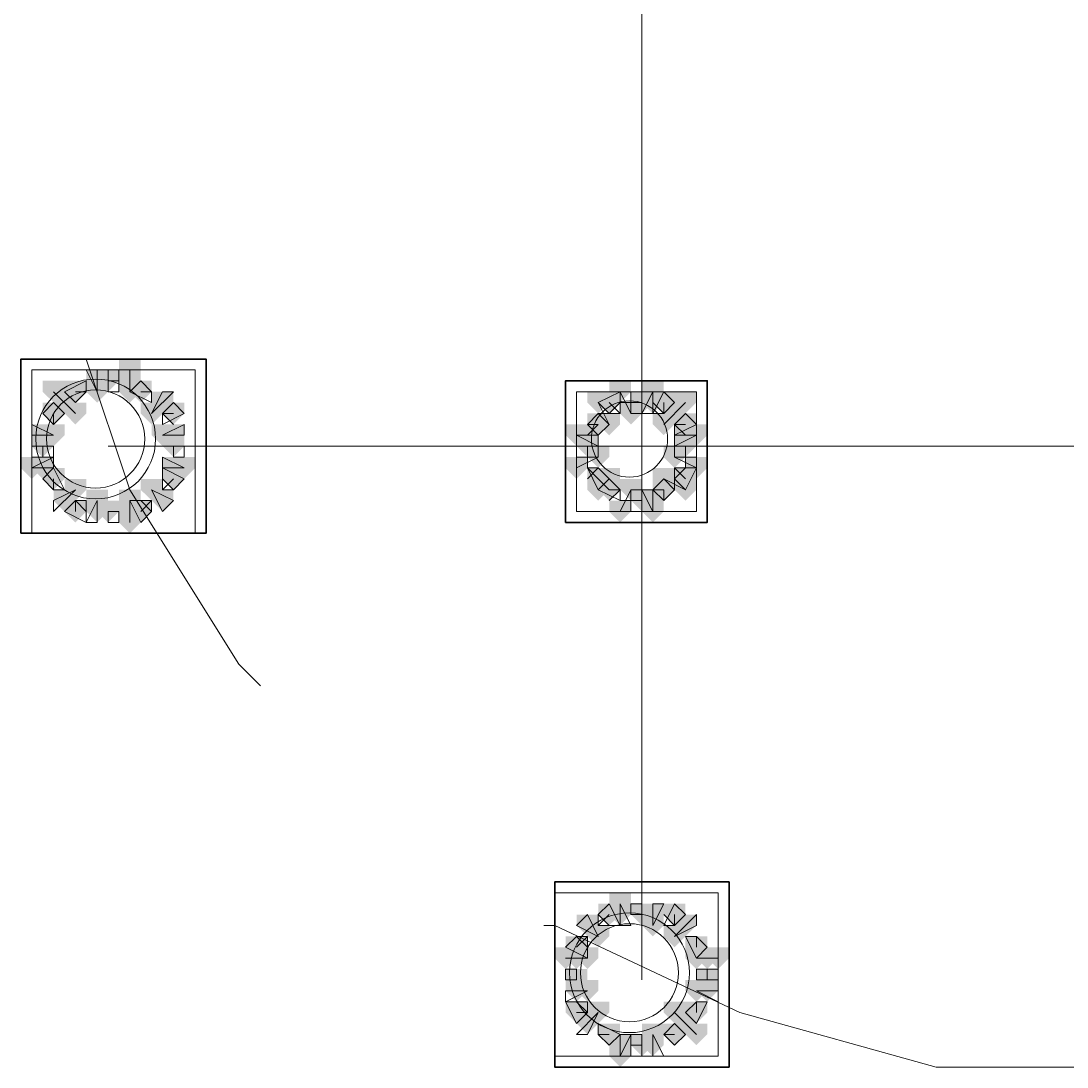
# Model space of a CAD drawing. Header units: millimetres. Extents: x 2315 to 4619, y 1334 to 1897.
# Drawn here: x 3662.07 to 3667.93, y 1548.72 to 1554.59 of the extents above; entities that cross this region are included whole.
import ezdxf

# ---------------------------------------------------------------- set-up
doc = ezdxf.new("R2010")
doc.units = ezdxf.units.MM
for name, color, linetype, true_color in [('PDF_10', 7, 'Continuous', 0x00b85c), ('PDF_AXIS', 7, 'Continuous', 0x00b85c), ('PDF_柱构件', 7, 'Continuous', 0x00b85c), ('PDF_转运站初步方案', 7, 'Continuous', 0x00b85c)]:
    doc.layers.add(name, color=color, linetype=linetype, true_color=true_color)
doc.layers.add('PDF_中心线层', color=1, linetype='Continuous')
doc.layers.add('PDF_粗实线层', color=7, linetype='Continuous')

msp = doc.modelspace()

# ---------------------------------------------------------------- hatches: boundary and pattern name
at = {"layer": 'PDF_10', "transparency": 33554559}
for points in [[(3662.5559, 1552.6298), (3662.4948, 1552.6298), (3662.4948, 1552.5687), (3662.5559, 1552.5076), (3662.617, 1552.5687), (3662.617, 1552.6298)], [(3662.5559, 1552.6298), (3662.4948, 1552.6298), (3662.4948, 1552.5687), (3662.5559, 1552.5076), (3662.617, 1552.5687), (3662.617, 1552.6298)], [(3662.3726, 1552.5687), (3662.3116, 1552.5687), (3662.3116, 1552.5076), (3662.3726, 1552.4466), (3662.4337, 1552.5076), (3662.4337, 1552.5687)], [(3662.3726, 1552.5687), (3662.3116, 1552.5687), (3662.3116, 1552.5076), (3662.3726, 1552.4466), (3662.4337, 1552.5076), (3662.4337, 1552.5687)], [(3662.3726, 1552.5687), (3662.3116, 1552.5687), (3662.3116, 1552.5076), (3662.3726, 1552.4466), (3662.4337, 1552.5076), (3662.4337, 1552.5687)], [(3662.7391, 1552.5687), (3662.678, 1552.5687), (3662.678, 1552.5076), (3662.7391, 1552.4466), (3662.8002, 1552.5076), (3662.8002, 1552.5687)], [(3662.7391, 1552.5687), (3662.678, 1552.5687), (3662.678, 1552.5076), (3662.7391, 1552.4466), (3662.8002, 1552.5076), (3662.8002, 1552.5687)], [(3665.3656, 1552.5076), (3665.3045, 1552.5076), (3665.3045, 1552.4466), (3665.3656, 1552.3855), (3665.4267, 1552.4466), (3665.4267, 1552.5076)], [(3665.3656, 1552.5076), (3665.3045, 1552.5076), (3665.3045, 1552.4466), (3665.3656, 1552.3855), (3665.4267, 1552.4466), (3665.4267, 1552.5076)], [(3665.5489, 1552.5076), (3665.4878, 1552.5076), (3665.4878, 1552.4466), (3665.5489, 1552.3855), (3665.6099, 1552.4466), (3665.6099, 1552.5076)], [(3665.5489, 1552.5076), (3665.4878, 1552.5076), (3665.4878, 1552.4466), (3665.5489, 1552.3855), (3665.6099, 1552.4466), (3665.6099, 1552.5076)], [(3665.671, 1552.5076), (3665.6099, 1552.5076), (3665.6099, 1552.4466), (3665.671, 1552.3855), (3665.7321, 1552.4466), (3665.7321, 1552.5076)], [(3665.671, 1552.5076), (3665.6099, 1552.5076), (3665.6099, 1552.4466), (3665.671, 1552.3855), (3665.7321, 1552.4466), (3665.7321, 1552.5076)], [(3662.2505, 1552.4466), (3662.1894, 1552.4466), (3662.1894, 1552.3855), (3662.2505, 1552.3244), (3662.3116, 1552.3855), (3662.3116, 1552.4466)], [(3662.2505, 1552.4466), (3662.1894, 1552.4466), (3662.1894, 1552.3855), (3662.2505, 1552.3244), (3662.3116, 1552.3855), (3662.3116, 1552.4466)], [(3662.2505, 1552.4466), (3662.1894, 1552.4466), (3662.1894, 1552.3855), (3662.2505, 1552.3244), (3662.3116, 1552.3855), (3662.3116, 1552.4466)], [(3662.9224, 1552.4466), (3662.8613, 1552.4466), (3662.8613, 1552.3855), (3662.9224, 1552.3244), (3662.9834, 1552.3855), (3662.9834, 1552.4466)], [(3662.9224, 1552.4466), (3662.8613, 1552.4466), (3662.8613, 1552.3855), (3662.9224, 1552.3244), (3662.9834, 1552.3855), (3662.9834, 1552.4466)], [(3665.3045, 1552.3855), (3665.2435, 1552.3855), (3665.2435, 1552.3244), (3665.3045, 1552.2633), (3665.3656, 1552.3244), (3665.3656, 1552.3855)], [(3665.3045, 1552.3855), (3665.2435, 1552.3855), (3665.2435, 1552.3244), (3665.3045, 1552.2633), (3665.3656, 1552.3244), (3665.3656, 1552.3855)], [(3665.7932, 1552.3855), (3665.7321, 1552.3855), (3665.7321, 1552.3244), (3665.7932, 1552.2633), (3665.8543, 1552.3244), (3665.8543, 1552.3855)], [(3665.7932, 1552.3855), (3665.7321, 1552.3855), (3665.7321, 1552.3244), (3665.7932, 1552.2633), (3665.8543, 1552.3244), (3665.8543, 1552.3855)], [(3662.1894, 1552.2633), (3662.1283, 1552.2633), (3662.1283, 1552.2022), (3662.1894, 1552.1412), (3662.2505, 1552.2022), (3662.2505, 1552.2633)], [(3662.1894, 1552.2633), (3662.1283, 1552.2633), (3662.1283, 1552.2022), (3662.1894, 1552.1412), (3662.2505, 1552.2022), (3662.2505, 1552.2633)], [(3662.9224, 1552.2633), (3662.8613, 1552.2633), (3662.8613, 1552.2022), (3662.9224, 1552.1412), (3662.9834, 1552.2022), (3662.9834, 1552.2633)], [(3662.9224, 1552.2633), (3662.8613, 1552.2633), (3662.8613, 1552.2022), (3662.9224, 1552.1412), (3662.9834, 1552.2022), (3662.9834, 1552.2633)], [(3665.2435, 1552.2633), (3665.1824, 1552.2633), (3665.1824, 1552.2022), (3665.2435, 1552.1412), (3665.3045, 1552.2022), (3665.3045, 1552.2633)], [(3665.2435, 1552.2633), (3665.1824, 1552.2633), (3665.1824, 1552.2022), (3665.2435, 1552.1412), (3665.3045, 1552.2022), (3665.3045, 1552.2633)], [(3665.7932, 1552.2633), (3665.7321, 1552.2633), (3665.7321, 1552.2022), (3665.7932, 1552.1412), (3665.8543, 1552.2022), (3665.8543, 1552.2633)], [(3665.7932, 1552.2633), (3665.7321, 1552.2633), (3665.7321, 1552.2022), (3665.7932, 1552.1412), (3665.8543, 1552.2022), (3665.8543, 1552.2633)], [(3662.2505, 1552.0801), (3662.1894, 1552.0801), (3662.1894, 1552.019), (3662.2505, 1551.9579), (3662.3116, 1552.019), (3662.3116, 1552.0801)], [(3662.2505, 1552.0801), (3662.1894, 1552.0801), (3662.1894, 1552.019), (3662.2505, 1551.9579), (3662.3116, 1552.019), (3662.3116, 1552.0801)], [(3662.9224, 1552.0801), (3662.8613, 1552.0801), (3662.8613, 1552.019), (3662.9224, 1551.9579), (3662.9834, 1552.019), (3662.9834, 1552.0801)], [(3662.9224, 1552.0801), (3662.8613, 1552.0801), (3662.8613, 1552.019), (3662.9224, 1551.9579), (3662.9834, 1552.019), (3662.9834, 1552.0801)], [(3665.3045, 1552.0801), (3665.2435, 1552.0801), (3665.2435, 1552.019), (3665.3045, 1551.9579), (3665.3656, 1552.019), (3665.3656, 1552.0801)], [(3665.3045, 1552.0801), (3665.2435, 1552.0801), (3665.2435, 1552.019), (3665.3045, 1551.9579), (3665.3656, 1552.019), (3665.3656, 1552.0801)], [(3665.7932, 1552.0801), (3665.7321, 1552.0801), (3665.7321, 1552.019), (3665.7932, 1551.9579), (3665.8543, 1552.019), (3665.8543, 1552.0801)], [(3665.7932, 1552.0801), (3665.7321, 1552.0801), (3665.7321, 1552.019), (3665.7932, 1551.9579), (3665.8543, 1552.019), (3665.8543, 1552.0801)], [(3665.3656, 1552.019), (3665.3045, 1552.019), (3665.3045, 1551.9579), (3665.3656, 1551.8968), (3665.4267, 1551.9579), (3665.4267, 1552.019)], [(3665.3656, 1552.019), (3665.3045, 1552.019), (3665.3045, 1551.9579), (3665.3656, 1551.8968), (3665.4267, 1551.9579), (3665.4267, 1552.019)], [(3665.671, 1552.019), (3665.6099, 1552.019), (3665.6099, 1551.9579), (3665.671, 1551.8968), (3665.7321, 1551.9579), (3665.7321, 1552.019)], [(3665.671, 1552.019), (3665.6099, 1552.019), (3665.6099, 1551.9579), (3665.671, 1551.8968), (3665.7321, 1551.9579), (3665.7321, 1552.019)], [(3665.5489, 1551.9579), (3665.4878, 1551.9579), (3665.4878, 1551.8968), (3665.5489, 1551.8357), (3665.6099, 1551.8968), (3665.6099, 1551.9579)], [(3665.5489, 1551.9579), (3665.4878, 1551.9579), (3665.4878, 1551.8968), (3665.5489, 1551.8357), (3665.6099, 1551.8968), (3665.6099, 1551.9579)], [(3662.3726, 1551.8968), (3662.3116, 1551.8968), (3662.3116, 1551.8357), (3662.3726, 1551.7747), (3662.4337, 1551.8357), (3662.4337, 1551.8968)], [(3662.3726, 1551.8968), (3662.3116, 1551.8968), (3662.3116, 1551.8357), (3662.3726, 1551.7747), (3662.4337, 1551.8357), (3662.4337, 1551.8968)], [(3662.5559, 1551.8968), (3662.4948, 1551.8968), (3662.4948, 1551.8357), (3662.5559, 1551.7747), (3662.617, 1551.8357), (3662.617, 1551.8968)], [(3662.5559, 1551.8968), (3662.4948, 1551.8968), (3662.4948, 1551.8357), (3662.5559, 1551.7747), (3662.617, 1551.8357), (3662.617, 1551.8968)], [(3662.7391, 1551.8968), (3662.678, 1551.8968), (3662.678, 1551.8357), (3662.7391, 1551.7747), (3662.8002, 1551.8357), (3662.8002, 1551.8968)], [(3662.7391, 1551.8968), (3662.678, 1551.8968), (3662.678, 1551.8357), (3662.7391, 1551.7747), (3662.8002, 1551.8357), (3662.8002, 1551.8968)], [(3665.3656, 1549.6368), (3665.3045, 1549.6368), (3665.3045, 1549.5757), (3665.3656, 1549.5147), (3665.4267, 1549.5757), (3665.4267, 1549.6368)], [(3665.3656, 1549.6368), (3665.3045, 1549.6368), (3665.3045, 1549.5757), (3665.3656, 1549.5147), (3665.4267, 1549.5757), (3665.4267, 1549.6368)], [(3665.5489, 1549.6368), (3665.4878, 1549.6368), (3665.4878, 1549.5757), (3665.5489, 1549.5147), (3665.6099, 1549.5757), (3665.6099, 1549.6368)], [(3665.5489, 1549.6368), (3665.4878, 1549.6368), (3665.4878, 1549.5757), (3665.5489, 1549.5147), (3665.6099, 1549.5757), (3665.6099, 1549.6368)], [(3665.7321, 1549.6368), (3665.671, 1549.6368), (3665.671, 1549.5757), (3665.7321, 1549.5147), (3665.7932, 1549.5757), (3665.7932, 1549.6368)], [(3665.7321, 1549.6368), (3665.671, 1549.6368), (3665.671, 1549.5757), (3665.7321, 1549.5147), (3665.7932, 1549.5757), (3665.7932, 1549.6368)], [(3665.1824, 1549.4536), (3665.1213, 1549.4536), (3665.1213, 1549.3925), (3665.1824, 1549.3314), (3665.2435, 1549.3925), (3665.2435, 1549.4536)], [(3665.1824, 1549.4536), (3665.1213, 1549.4536), (3665.1213, 1549.3925), (3665.1824, 1549.3314), (3665.2435, 1549.3925), (3665.2435, 1549.4536)], [(3665.8543, 1549.4536), (3665.7932, 1549.4536), (3665.7932, 1549.3925), (3665.8543, 1549.3314), (3665.9153, 1549.3925), (3665.9153, 1549.4536)], [(3665.8543, 1549.4536), (3665.7932, 1549.4536), (3665.7932, 1549.3925), (3665.8543, 1549.3314), (3665.9153, 1549.3925), (3665.9153, 1549.4536)], [(3665.1824, 1549.2703), (3665.1213, 1549.2703), (3665.1213, 1549.2093), (3665.1824, 1549.1482), (3665.2435, 1549.2093), (3665.2435, 1549.2703)], [(3665.1824, 1549.2703), (3665.1213, 1549.2703), (3665.1213, 1549.2093), (3665.1824, 1549.1482), (3665.2435, 1549.2093), (3665.2435, 1549.2703)], [(3665.9153, 1549.2703), (3665.8543, 1549.2703), (3665.8543, 1549.2093), (3665.9153, 1549.1482), (3665.9764, 1549.2093), (3665.9764, 1549.2703)], [(3665.9153, 1549.2703), (3665.8543, 1549.2703), (3665.8543, 1549.2093), (3665.9153, 1549.1482), (3665.9764, 1549.2093), (3665.9764, 1549.2703)], [(3665.1824, 1549.0871), (3665.1213, 1549.0871), (3665.1213, 1549.026), (3665.1824, 1548.9649), (3665.2435, 1549.026), (3665.2435, 1549.0871)], [(3665.1824, 1549.0871), (3665.1213, 1549.0871), (3665.1213, 1549.026), (3665.1824, 1548.9649), (3665.2435, 1549.026), (3665.2435, 1549.0871)], [(3665.8543, 1549.0871), (3665.7932, 1549.0871), (3665.7932, 1549.026), (3665.8543, 1548.9649), (3665.9153, 1549.026), (3665.9153, 1549.0871)], [(3665.8543, 1549.0871), (3665.7932, 1549.0871), (3665.7932, 1549.026), (3665.8543, 1548.9649), (3665.9153, 1549.026), (3665.9153, 1549.0871)], [(3665.8543, 1549.0871), (3665.7932, 1549.0871), (3665.7932, 1549.026), (3665.8543, 1548.9649), (3665.9153, 1549.026), (3665.9153, 1549.0871)], [(3665.3656, 1548.9649), (3665.3045, 1548.9649), (3665.3045, 1548.9039), (3665.3656, 1548.8428), (3665.4267, 1548.9039), (3665.4267, 1548.9649)], [(3665.3656, 1548.9649), (3665.3045, 1548.9649), (3665.3045, 1548.9039), (3665.3656, 1548.8428), (3665.4267, 1548.9039), (3665.4267, 1548.9649)], [(3665.7321, 1548.9649), (3665.671, 1548.9649), (3665.671, 1548.9039), (3665.7321, 1548.8428), (3665.7932, 1548.9039), (3665.7932, 1548.9649)], [(3665.7321, 1548.9649), (3665.671, 1548.9649), (3665.671, 1548.9039), (3665.7321, 1548.8428), (3665.7932, 1548.9039), (3665.7932, 1548.9649)], [(3665.7321, 1548.9649), (3665.671, 1548.9649), (3665.671, 1548.9039), (3665.7321, 1548.8428), (3665.7932, 1548.9039), (3665.7932, 1548.9649)], [(3665.5489, 1548.9039), (3665.4878, 1548.9039), (3665.4878, 1548.8428), (3665.5489, 1548.7817), (3665.6099, 1548.8428), (3665.6099, 1548.9039)], [(3665.5489, 1548.9039), (3665.4878, 1548.9039), (3665.4878, 1548.8428), (3665.5489, 1548.7817), (3665.6099, 1548.8428), (3665.6099, 1548.9039)]]:
    msp.add_hatch(color=256, dxfattribs=at).paths.add_polyline_path(points)
at = {"layer": 'PDF_柱构件', "transparency": 33554559}
for points in [[(3662.678, 1552.6909), (3662.617, 1552.6909), (3662.617, 1552.6298), (3662.678, 1552.5687), (3662.7391, 1552.6298), (3662.7391, 1552.6909)], [(3662.4948, 1552.6298), (3662.4337, 1552.6298), (3662.4337, 1552.5687), (3662.4948, 1552.5076), (3662.5559, 1552.5687), (3662.5559, 1552.6298)], [(3662.678, 1552.6298), (3662.617, 1552.6298), (3662.617, 1552.5687), (3662.678, 1552.5076), (3662.7391, 1552.5687), (3662.7391, 1552.6298)], [(3662.2505, 1552.5687), (3662.1894, 1552.5687), (3662.1894, 1552.5076), (3662.2505, 1552.4466), (3662.3116, 1552.5076), (3662.3116, 1552.5687)], [(3662.4948, 1552.5687), (3662.4337, 1552.5687), (3662.4337, 1552.5076), (3662.4948, 1552.4466), (3662.5559, 1552.5076), (3662.5559, 1552.5687)], [(3662.678, 1552.5687), (3662.617, 1552.5687), (3662.617, 1552.5076), (3662.678, 1552.4466), (3662.7391, 1552.5076), (3662.7391, 1552.5687)], [(3665.4267, 1552.5687), (3665.3656, 1552.5687), (3665.3656, 1552.5076), (3665.4267, 1552.4466), (3665.4878, 1552.5076), (3665.4878, 1552.5687)], [(3665.6099, 1552.5687), (3665.5489, 1552.5687), (3665.5489, 1552.5076), (3665.6099, 1552.4466), (3665.671, 1552.5076), (3665.671, 1552.5687)], [(3662.3116, 1552.5076), (3662.2505, 1552.5076), (3662.2505, 1552.4466), (3662.3116, 1552.3855), (3662.3726, 1552.4466), (3662.3726, 1552.5076)], [(3662.8613, 1552.5076), (3662.8002, 1552.5076), (3662.8002, 1552.4466), (3662.8613, 1552.3855), (3662.9224, 1552.4466), (3662.9224, 1552.5076)], [(3665.3045, 1552.5076), (3665.2435, 1552.5076), (3665.2435, 1552.4466), (3665.3045, 1552.3855), (3665.3656, 1552.4466), (3665.3656, 1552.5076)], [(3665.6099, 1552.5076), (3665.5489, 1552.5076), (3665.5489, 1552.4466), (3665.6099, 1552.3855), (3665.671, 1552.4466), (3665.671, 1552.5076)], [(3665.7932, 1552.5076), (3665.7321, 1552.5076), (3665.7321, 1552.4466), (3665.7932, 1552.3855), (3665.8543, 1552.4466), (3665.8543, 1552.5076)], [(3662.3726, 1552.4466), (3662.3116, 1552.4466), (3662.3116, 1552.3855), (3662.3726, 1552.3244), (3662.4337, 1552.3855), (3662.4337, 1552.4466)], [(3662.8002, 1552.4466), (3662.7391, 1552.4466), (3662.7391, 1552.3855), (3662.8002, 1552.3244), (3662.8613, 1552.3855), (3662.8613, 1552.4466)], [(3665.4878, 1552.4466), (3665.4267, 1552.4466), (3665.4267, 1552.3855), (3665.4878, 1552.3244), (3665.5489, 1552.3855), (3665.5489, 1552.4466)], [(3665.7321, 1552.4466), (3665.671, 1552.4466), (3665.671, 1552.3855), (3665.7321, 1552.3244), (3665.7932, 1552.3855), (3665.7932, 1552.4466)], [(3665.3656, 1552.3855), (3665.3045, 1552.3855), (3665.3045, 1552.3244), (3665.3656, 1552.2633), (3665.4267, 1552.3244), (3665.4267, 1552.3855)], [(3665.671, 1552.3855), (3665.6099, 1552.3855), (3665.6099, 1552.3244), (3665.671, 1552.2633), (3665.7321, 1552.3244), (3665.7321, 1552.3855)], [(3662.1894, 1552.3244), (3662.1283, 1552.3244), (3662.1283, 1552.2633), (3662.1894, 1552.2022), (3662.2505, 1552.2633), (3662.2505, 1552.3244)], [(3662.2505, 1552.3244), (3662.1894, 1552.3244), (3662.1894, 1552.2633), (3662.2505, 1552.2022), (3662.3116, 1552.2633), (3662.3116, 1552.3244)], [(3662.8613, 1552.3244), (3662.8002, 1552.3244), (3662.8002, 1552.2633), (3662.8613, 1552.2022), (3662.9224, 1552.2633), (3662.9224, 1552.3244)], [(3662.9224, 1552.3244), (3662.8613, 1552.3244), (3662.8613, 1552.2633), (3662.9224, 1552.2022), (3662.9834, 1552.2633), (3662.9834, 1552.3244)], [(3665.1824, 1552.3244), (3665.1213, 1552.3244), (3665.1213, 1552.2633), (3665.1824, 1552.2022), (3665.2435, 1552.2633), (3665.2435, 1552.3244)], [(3665.2435, 1552.3244), (3665.1824, 1552.3244), (3665.1824, 1552.2633), (3665.2435, 1552.2022), (3665.3045, 1552.2633), (3665.3045, 1552.3244)], [(3665.7932, 1552.3244), (3665.7321, 1552.3244), (3665.7321, 1552.2633), (3665.7932, 1552.2022), (3665.8543, 1552.2633), (3665.8543, 1552.3244)], [(3665.8543, 1552.3244), (3665.7932, 1552.3244), (3665.7932, 1552.2633), (3665.8543, 1552.2022), (3665.9153, 1552.2633), (3665.9153, 1552.3244)], [(3665.3045, 1552.2022), (3665.2435, 1552.2022), (3665.2435, 1552.1412), (3665.3045, 1552.0801), (3665.3656, 1552.1412), (3665.3656, 1552.2022)], [(3665.7321, 1552.2022), (3665.671, 1552.2022), (3665.671, 1552.1412), (3665.7321, 1552.0801), (3665.7932, 1552.1412), (3665.7932, 1552.2022)], [(3662.1283, 1552.1412), (3662.0672, 1552.1412), (3662.0672, 1552.0801), (3662.1283, 1552.019), (3662.1894, 1552.0801), (3662.1894, 1552.1412)], [(3662.1894, 1552.1412), (3662.1283, 1552.1412), (3662.1283, 1552.0801), (3662.1894, 1552.019), (3662.2505, 1552.0801), (3662.2505, 1552.1412)], [(3662.9224, 1552.1412), (3662.8613, 1552.1412), (3662.8613, 1552.0801), (3662.9224, 1552.019), (3662.9834, 1552.0801), (3662.9834, 1552.1412)], [(3662.9834, 1552.1412), (3662.9224, 1552.1412), (3662.9224, 1552.0801), (3662.9834, 1552.019), (3663.0445, 1552.0801), (3663.0445, 1552.1412)], [(3665.1824, 1552.1412), (3665.1213, 1552.1412), (3665.1213, 1552.0801), (3665.1824, 1552.019), (3665.2435, 1552.0801), (3665.2435, 1552.1412)], [(3665.8543, 1552.1412), (3665.7932, 1552.1412), (3665.7932, 1552.0801), (3665.8543, 1552.019), (3665.9153, 1552.0801), (3665.9153, 1552.1412)], [(3665.3656, 1552.0801), (3665.3045, 1552.0801), (3665.3045, 1552.019), (3665.3656, 1551.9579), (3665.4267, 1552.019), (3665.4267, 1552.0801)], [(3665.671, 1552.0801), (3665.6099, 1552.0801), (3665.6099, 1552.019), (3665.671, 1551.9579), (3665.7321, 1552.019), (3665.7321, 1552.0801)], [(3662.3726, 1552.019), (3662.3116, 1552.019), (3662.3116, 1551.9579), (3662.3726, 1551.8968), (3662.4337, 1551.9579), (3662.4337, 1552.019)], [(3662.8002, 1552.019), (3662.7391, 1552.019), (3662.7391, 1551.9579), (3662.8002, 1551.8968), (3662.8613, 1551.9579), (3662.8613, 1552.019)], [(3665.3045, 1552.019), (3665.2435, 1552.019), (3665.2435, 1551.9579), (3665.3045, 1551.8968), (3665.3656, 1551.9579), (3665.3656, 1552.019)], [(3665.4878, 1552.019), (3665.4267, 1552.019), (3665.4267, 1551.9579), (3665.4878, 1551.8968), (3665.5489, 1551.9579), (3665.5489, 1552.019)], [(3665.7932, 1552.019), (3665.7321, 1552.019), (3665.7321, 1551.9579), (3665.7932, 1551.8968), (3665.8543, 1551.9579), (3665.8543, 1552.019)], [(3662.3116, 1551.9579), (3662.2505, 1551.9579), (3662.2505, 1551.8968), (3662.3116, 1551.8357), (3662.3726, 1551.8968), (3662.3726, 1551.9579)], [(3662.4948, 1551.9579), (3662.4337, 1551.9579), (3662.4337, 1551.8968), (3662.4948, 1551.8357), (3662.5559, 1551.8968), (3662.5559, 1551.9579)], [(3662.678, 1551.9579), (3662.617, 1551.9579), (3662.617, 1551.8968), (3662.678, 1551.8357), (3662.7391, 1551.8968), (3662.7391, 1551.9579)], [(3662.8613, 1551.9579), (3662.8002, 1551.9579), (3662.8002, 1551.8968), (3662.8613, 1551.8357), (3662.9224, 1551.8968), (3662.9224, 1551.9579)], [(3665.6099, 1551.9579), (3665.5489, 1551.9579), (3665.5489, 1551.8968), (3665.6099, 1551.8357), (3665.671, 1551.8968), (3665.671, 1551.9579)], [(3662.4948, 1551.8968), (3662.4337, 1551.8968), (3662.4337, 1551.8357), (3662.4948, 1551.7747), (3662.5559, 1551.8357), (3662.5559, 1551.8968)], [(3662.678, 1551.8968), (3662.617, 1551.8968), (3662.617, 1551.8357), (3662.678, 1551.7747), (3662.7391, 1551.8357), (3662.7391, 1551.8968)], [(3665.4267, 1551.8968), (3665.3656, 1551.8968), (3665.3656, 1551.8357), (3665.4267, 1551.7747), (3665.4878, 1551.8357), (3665.4878, 1551.8968)], [(3665.6099, 1551.8968), (3665.5489, 1551.8968), (3665.5489, 1551.8357), (3665.6099, 1551.7747), (3665.671, 1551.8357), (3665.671, 1551.8968)], [(3662.678, 1551.8357), (3662.617, 1551.8357), (3662.617, 1551.7747), (3662.678, 1551.7136), (3662.7391, 1551.7747), (3662.7391, 1551.8357)], [(3665.4267, 1549.6979), (3665.3656, 1549.6979), (3665.3656, 1549.6368), (3665.4267, 1549.5757), (3665.4878, 1549.6368), (3665.4878, 1549.6979)], [(3665.4267, 1549.6368), (3665.3656, 1549.6368), (3665.3656, 1549.5757), (3665.4267, 1549.5147), (3665.4878, 1549.5757), (3665.4878, 1549.6368)], [(3665.6099, 1549.6368), (3665.5489, 1549.6368), (3665.5489, 1549.5757), (3665.6099, 1549.5147), (3665.671, 1549.5757), (3665.671, 1549.6368)], [(3665.2435, 1549.5757), (3665.1824, 1549.5757), (3665.1824, 1549.5147), (3665.2435, 1549.4536), (3665.3045, 1549.5147), (3665.3045, 1549.5757)], [(3665.6099, 1549.5757), (3665.5489, 1549.5757), (3665.5489, 1549.5147), (3665.6099, 1549.4536), (3665.671, 1549.5147), (3665.671, 1549.5757)], [(3665.7932, 1549.5757), (3665.7321, 1549.5757), (3665.7321, 1549.5147), (3665.7932, 1549.4536), (3665.8543, 1549.5147), (3665.8543, 1549.5757)], [(3665.3045, 1549.5147), (3665.2435, 1549.5147), (3665.2435, 1549.4536), (3665.3045, 1549.3925), (3665.3656, 1549.4536), (3665.3656, 1549.5147)], [(3665.7321, 1549.5147), (3665.671, 1549.5147), (3665.671, 1549.4536), (3665.7321, 1549.3925), (3665.7932, 1549.4536), (3665.7932, 1549.5147)], [(3665.1213, 1549.3925), (3665.0602, 1549.3925), (3665.0602, 1549.3314), (3665.1213, 1549.2703), (3665.1824, 1549.3314), (3665.1824, 1549.3925)], [(3665.1824, 1549.3925), (3665.1213, 1549.3925), (3665.1213, 1549.3314), (3665.1824, 1549.2703), (3665.2435, 1549.3314), (3665.2435, 1549.3925)], [(3665.2435, 1549.3925), (3665.1824, 1549.3925), (3665.1824, 1549.3314), (3665.2435, 1549.2703), (3665.3045, 1549.3314), (3665.3045, 1549.3925)], [(3665.8543, 1549.3925), (3665.7932, 1549.3925), (3665.7932, 1549.3314), (3665.8543, 1549.2703), (3665.9153, 1549.3314), (3665.9153, 1549.3925)], [(3665.9153, 1549.3925), (3665.8543, 1549.3925), (3665.8543, 1549.3314), (3665.9153, 1549.2703), (3665.9764, 1549.3314), (3665.9764, 1549.3925)], [(3665.9764, 1549.3925), (3665.9153, 1549.3925), (3665.9153, 1549.3314), (3665.9764, 1549.2703), (3666.0375, 1549.3314), (3666.0375, 1549.3925)], [(3665.1824, 1549.2093), (3665.1213, 1549.2093), (3665.1213, 1549.1482), (3665.1824, 1549.0871), (3665.2435, 1549.1482), (3665.2435, 1549.2093)], [(3665.2435, 1549.2093), (3665.1824, 1549.2093), (3665.1824, 1549.1482), (3665.2435, 1549.0871), (3665.3045, 1549.1482), (3665.3045, 1549.2093)], [(3665.8543, 1549.2093), (3665.7932, 1549.2093), (3665.7932, 1549.1482), (3665.8543, 1549.0871), (3665.9153, 1549.1482), (3665.9153, 1549.2093)], [(3665.9153, 1549.2093), (3665.8543, 1549.2093), (3665.8543, 1549.1482), (3665.9153, 1549.0871), (3665.9764, 1549.1482), (3665.9764, 1549.2093)], [(3665.3045, 1549.0871), (3665.2435, 1549.0871), (3665.2435, 1549.026), (3665.3045, 1548.9649), (3665.3656, 1549.026), (3665.3656, 1549.0871)], [(3665.7321, 1549.0871), (3665.671, 1549.0871), (3665.671, 1549.026), (3665.7321, 1548.9649), (3665.7932, 1549.026), (3665.7932, 1549.0871)], [(3665.2435, 1549.026), (3665.1824, 1549.026), (3665.1824, 1548.9649), (3665.2435, 1548.9039), (3665.3045, 1548.9649), (3665.3045, 1549.026)], [(3665.7932, 1549.026), (3665.7321, 1549.026), (3665.7321, 1548.9649), (3665.7932, 1548.9039), (3665.8543, 1548.9649), (3665.8543, 1549.026)], [(3665.6099, 1548.9649), (3665.5489, 1548.9649), (3665.5489, 1548.9039), (3665.6099, 1548.8428), (3665.671, 1548.9039), (3665.671, 1548.9649)], [(3665.8543, 1548.9649), (3665.7932, 1548.9649), (3665.7932, 1548.9039), (3665.8543, 1548.8428), (3665.9153, 1548.9039), (3665.9153, 1548.9649)], [(3665.4267, 1548.9039), (3665.3656, 1548.9039), (3665.3656, 1548.8428), (3665.4267, 1548.7817), (3665.4878, 1548.8428), (3665.4878, 1548.9039)], [(3665.6099, 1548.9039), (3665.5489, 1548.9039), (3665.5489, 1548.8428), (3665.6099, 1548.7817), (3665.671, 1548.8428), (3665.671, 1548.9039)], [(3665.4267, 1548.8428), (3665.3656, 1548.8428), (3665.3656, 1548.7817), (3665.4267, 1548.7206), (3665.4878, 1548.7817), (3665.4878, 1548.8428)]]:
    msp.add_hatch(color=256, dxfattribs=at).paths.add_polyline_path(points)
at = {"layer": 'PDF_转运站初步方案', "transparency": 33554559}
for points in [[(3662.5559, 1552.6298), (3662.4948, 1552.6298), (3662.4948, 1552.5687), (3662.5559, 1552.5076), (3662.617, 1552.5687), (3662.617, 1552.6298)], [(3662.5559, 1552.6298), (3662.4948, 1552.6298), (3662.4948, 1552.5687), (3662.5559, 1552.5076), (3662.617, 1552.5687), (3662.617, 1552.6298)], [(3662.3726, 1552.5687), (3662.3116, 1552.5687), (3662.3116, 1552.5076), (3662.3726, 1552.4466), (3662.4337, 1552.5076), (3662.4337, 1552.5687)], [(3662.3726, 1552.5687), (3662.3116, 1552.5687), (3662.3116, 1552.5076), (3662.3726, 1552.4466), (3662.4337, 1552.5076), (3662.4337, 1552.5687)], [(3662.7391, 1552.5687), (3662.678, 1552.5687), (3662.678, 1552.5076), (3662.7391, 1552.4466), (3662.8002, 1552.5076), (3662.8002, 1552.5687)], [(3662.7391, 1552.5687), (3662.678, 1552.5687), (3662.678, 1552.5076), (3662.7391, 1552.4466), (3662.8002, 1552.5076), (3662.8002, 1552.5687)], [(3665.3656, 1552.5076), (3665.3045, 1552.5076), (3665.3045, 1552.4466), (3665.3656, 1552.3855), (3665.4267, 1552.4466), (3665.4267, 1552.5076)], [(3665.3656, 1552.5076), (3665.3045, 1552.5076), (3665.3045, 1552.4466), (3665.3656, 1552.3855), (3665.4267, 1552.4466), (3665.4267, 1552.5076)], [(3665.5489, 1552.5076), (3665.4878, 1552.5076), (3665.4878, 1552.4466), (3665.5489, 1552.3855), (3665.6099, 1552.4466), (3665.6099, 1552.5076)], [(3665.5489, 1552.5076), (3665.4878, 1552.5076), (3665.4878, 1552.4466), (3665.5489, 1552.3855), (3665.6099, 1552.4466), (3665.6099, 1552.5076)], [(3665.671, 1552.5076), (3665.6099, 1552.5076), (3665.6099, 1552.4466), (3665.671, 1552.3855), (3665.7321, 1552.4466), (3665.7321, 1552.5076)], [(3665.671, 1552.5076), (3665.6099, 1552.5076), (3665.6099, 1552.4466), (3665.671, 1552.3855), (3665.7321, 1552.4466), (3665.7321, 1552.5076)], [(3662.2505, 1552.4466), (3662.1894, 1552.4466), (3662.1894, 1552.3855), (3662.2505, 1552.3244), (3662.3116, 1552.3855), (3662.3116, 1552.4466)], [(3662.2505, 1552.4466), (3662.1894, 1552.4466), (3662.1894, 1552.3855), (3662.2505, 1552.3244), (3662.3116, 1552.3855), (3662.3116, 1552.4466)], [(3662.9224, 1552.4466), (3662.8613, 1552.4466), (3662.8613, 1552.3855), (3662.9224, 1552.3244), (3662.9834, 1552.3855), (3662.9834, 1552.4466)], [(3662.9224, 1552.4466), (3662.8613, 1552.4466), (3662.8613, 1552.3855), (3662.9224, 1552.3244), (3662.9834, 1552.3855), (3662.9834, 1552.4466)], [(3665.3045, 1552.3855), (3665.2435, 1552.3855), (3665.2435, 1552.3244), (3665.3045, 1552.2633), (3665.3656, 1552.3244), (3665.3656, 1552.3855)], [(3665.3045, 1552.3855), (3665.2435, 1552.3855), (3665.2435, 1552.3244), (3665.3045, 1552.2633), (3665.3656, 1552.3244), (3665.3656, 1552.3855)], [(3665.7932, 1552.3855), (3665.7321, 1552.3855), (3665.7321, 1552.3244), (3665.7932, 1552.2633), (3665.8543, 1552.3244), (3665.8543, 1552.3855)], [(3665.7932, 1552.3855), (3665.7321, 1552.3855), (3665.7321, 1552.3244), (3665.7932, 1552.2633), (3665.8543, 1552.3244), (3665.8543, 1552.3855)], [(3662.1894, 1552.2633), (3662.1283, 1552.2633), (3662.1283, 1552.2022), (3662.1894, 1552.1412), (3662.2505, 1552.2022), (3662.2505, 1552.2633)], [(3662.1894, 1552.2633), (3662.1283, 1552.2633), (3662.1283, 1552.2022), (3662.1894, 1552.1412), (3662.2505, 1552.2022), (3662.2505, 1552.2633)], [(3662.9224, 1552.2633), (3662.8613, 1552.2633), (3662.8613, 1552.2022), (3662.9224, 1552.1412), (3662.9834, 1552.2022), (3662.9834, 1552.2633)], [(3662.9224, 1552.2633), (3662.8613, 1552.2633), (3662.8613, 1552.2022), (3662.9224, 1552.1412), (3662.9834, 1552.2022), (3662.9834, 1552.2633)], [(3665.2435, 1552.2633), (3665.1824, 1552.2633), (3665.1824, 1552.2022), (3665.2435, 1552.1412), (3665.3045, 1552.2022), (3665.3045, 1552.2633)], [(3665.2435, 1552.2633), (3665.1824, 1552.2633), (3665.1824, 1552.2022), (3665.2435, 1552.1412), (3665.3045, 1552.2022), (3665.3045, 1552.2633)], [(3665.7932, 1552.2633), (3665.7321, 1552.2633), (3665.7321, 1552.2022), (3665.7932, 1552.1412), (3665.8543, 1552.2022), (3665.8543, 1552.2633)], [(3665.7932, 1552.2633), (3665.7321, 1552.2633), (3665.7321, 1552.2022), (3665.7932, 1552.1412), (3665.8543, 1552.2022), (3665.8543, 1552.2633)], [(3662.2505, 1552.0801), (3662.1894, 1552.0801), (3662.1894, 1552.019), (3662.2505, 1551.9579), (3662.3116, 1552.019), (3662.3116, 1552.0801)], [(3662.2505, 1552.0801), (3662.1894, 1552.0801), (3662.1894, 1552.019), (3662.2505, 1551.9579), (3662.3116, 1552.019), (3662.3116, 1552.0801)], [(3662.9224, 1552.0801), (3662.8613, 1552.0801), (3662.8613, 1552.019), (3662.9224, 1551.9579), (3662.9834, 1552.019), (3662.9834, 1552.0801)], [(3662.9224, 1552.0801), (3662.8613, 1552.0801), (3662.8613, 1552.019), (3662.9224, 1551.9579), (3662.9834, 1552.019), (3662.9834, 1552.0801)], [(3665.3045, 1552.0801), (3665.2435, 1552.0801), (3665.2435, 1552.019), (3665.3045, 1551.9579), (3665.3656, 1552.019), (3665.3656, 1552.0801)], [(3665.3045, 1552.0801), (3665.2435, 1552.0801), (3665.2435, 1552.019), (3665.3045, 1551.9579), (3665.3656, 1552.019), (3665.3656, 1552.0801)], [(3665.7932, 1552.0801), (3665.7321, 1552.0801), (3665.7321, 1552.019), (3665.7932, 1551.9579), (3665.8543, 1552.019), (3665.8543, 1552.0801)], [(3665.7932, 1552.0801), (3665.7321, 1552.0801), (3665.7321, 1552.019), (3665.7932, 1551.9579), (3665.8543, 1552.019), (3665.8543, 1552.0801)], [(3665.3656, 1552.019), (3665.3045, 1552.019), (3665.3045, 1551.9579), (3665.3656, 1551.8968), (3665.4267, 1551.9579), (3665.4267, 1552.019)], [(3665.3656, 1552.019), (3665.3045, 1552.019), (3665.3045, 1551.9579), (3665.3656, 1551.8968), (3665.4267, 1551.9579), (3665.4267, 1552.019)], [(3665.671, 1552.019), (3665.6099, 1552.019), (3665.6099, 1551.9579), (3665.671, 1551.8968), (3665.7321, 1551.9579), (3665.7321, 1552.019)], [(3665.671, 1552.019), (3665.6099, 1552.019), (3665.6099, 1551.9579), (3665.671, 1551.8968), (3665.7321, 1551.9579), (3665.7321, 1552.019)], [(3665.5489, 1551.9579), (3665.4878, 1551.9579), (3665.4878, 1551.8968), (3665.5489, 1551.8357), (3665.6099, 1551.8968), (3665.6099, 1551.9579)], [(3665.5489, 1551.9579), (3665.4878, 1551.9579), (3665.4878, 1551.8968), (3665.5489, 1551.8357), (3665.6099, 1551.8968), (3665.6099, 1551.9579)], [(3662.3726, 1551.8968), (3662.3116, 1551.8968), (3662.3116, 1551.8357), (3662.3726, 1551.7747), (3662.4337, 1551.8357), (3662.4337, 1551.8968)], [(3662.3726, 1551.8968), (3662.3116, 1551.8968), (3662.3116, 1551.8357), (3662.3726, 1551.7747), (3662.4337, 1551.8357), (3662.4337, 1551.8968)], [(3662.5559, 1551.8968), (3662.4948, 1551.8968), (3662.4948, 1551.8357), (3662.5559, 1551.7747), (3662.617, 1551.8357), (3662.617, 1551.8968)], [(3662.5559, 1551.8968), (3662.4948, 1551.8968), (3662.4948, 1551.8357), (3662.5559, 1551.7747), (3662.617, 1551.8357), (3662.617, 1551.8968)], [(3662.7391, 1551.8968), (3662.678, 1551.8968), (3662.678, 1551.8357), (3662.7391, 1551.7747), (3662.8002, 1551.8357), (3662.8002, 1551.8968)], [(3662.7391, 1551.8968), (3662.678, 1551.8968), (3662.678, 1551.8357), (3662.7391, 1551.7747), (3662.8002, 1551.8357), (3662.8002, 1551.8968)], [(3665.3656, 1549.6368), (3665.3045, 1549.6368), (3665.3045, 1549.5757), (3665.3656, 1549.5147), (3665.4267, 1549.5757), (3665.4267, 1549.6368)], [(3665.3656, 1549.6368), (3665.3045, 1549.6368), (3665.3045, 1549.5757), (3665.3656, 1549.5147), (3665.4267, 1549.5757), (3665.4267, 1549.6368)], [(3665.5489, 1549.6368), (3665.4878, 1549.6368), (3665.4878, 1549.5757), (3665.5489, 1549.5147), (3665.6099, 1549.5757), (3665.6099, 1549.6368)], [(3665.5489, 1549.6368), (3665.4878, 1549.6368), (3665.4878, 1549.5757), (3665.5489, 1549.5147), (3665.6099, 1549.5757), (3665.6099, 1549.6368)], [(3665.7321, 1549.6368), (3665.671, 1549.6368), (3665.671, 1549.5757), (3665.7321, 1549.5147), (3665.7932, 1549.5757), (3665.7932, 1549.6368)], [(3665.7321, 1549.6368), (3665.671, 1549.6368), (3665.671, 1549.5757), (3665.7321, 1549.5147), (3665.7932, 1549.5757), (3665.7932, 1549.6368)], [(3665.1824, 1549.4536), (3665.1213, 1549.4536), (3665.1213, 1549.3925), (3665.1824, 1549.3314), (3665.2435, 1549.3925), (3665.2435, 1549.4536)], [(3665.1824, 1549.4536), (3665.1213, 1549.4536), (3665.1213, 1549.3925), (3665.1824, 1549.3314), (3665.2435, 1549.3925), (3665.2435, 1549.4536)], [(3665.8543, 1549.4536), (3665.7932, 1549.4536), (3665.7932, 1549.3925), (3665.8543, 1549.3314), (3665.9153, 1549.3925), (3665.9153, 1549.4536)], [(3665.8543, 1549.4536), (3665.7932, 1549.4536), (3665.7932, 1549.3925), (3665.8543, 1549.3314), (3665.9153, 1549.3925), (3665.9153, 1549.4536)], [(3665.1824, 1549.2703), (3665.1213, 1549.2703), (3665.1213, 1549.2093), (3665.1824, 1549.1482), (3665.2435, 1549.2093), (3665.2435, 1549.2703)], [(3665.1824, 1549.2703), (3665.1213, 1549.2703), (3665.1213, 1549.2093), (3665.1824, 1549.1482), (3665.2435, 1549.2093), (3665.2435, 1549.2703)], [(3665.9153, 1549.2703), (3665.8543, 1549.2703), (3665.8543, 1549.2093), (3665.9153, 1549.1482), (3665.9764, 1549.2093), (3665.9764, 1549.2703)], [(3665.9153, 1549.2703), (3665.8543, 1549.2703), (3665.8543, 1549.2093), (3665.9153, 1549.1482), (3665.9764, 1549.2093), (3665.9764, 1549.2703)], [(3665.1824, 1549.0871), (3665.1213, 1549.0871), (3665.1213, 1549.026), (3665.1824, 1548.9649), (3665.2435, 1549.026), (3665.2435, 1549.0871)], [(3665.1824, 1549.0871), (3665.1213, 1549.0871), (3665.1213, 1549.026), (3665.1824, 1548.9649), (3665.2435, 1549.026), (3665.2435, 1549.0871)], [(3665.8543, 1549.0871), (3665.7932, 1549.0871), (3665.7932, 1549.026), (3665.8543, 1548.9649), (3665.9153, 1549.026), (3665.9153, 1549.0871)], [(3665.8543, 1549.0871), (3665.7932, 1549.0871), (3665.7932, 1549.026), (3665.8543, 1548.9649), (3665.9153, 1549.026), (3665.9153, 1549.0871)], [(3665.3656, 1548.9649), (3665.3045, 1548.9649), (3665.3045, 1548.9039), (3665.3656, 1548.8428), (3665.4267, 1548.9039), (3665.4267, 1548.9649)], [(3665.3656, 1548.9649), (3665.3045, 1548.9649), (3665.3045, 1548.9039), (3665.3656, 1548.8428), (3665.4267, 1548.9039), (3665.4267, 1548.9649)], [(3665.7321, 1548.9649), (3665.671, 1548.9649), (3665.671, 1548.9039), (3665.7321, 1548.8428), (3665.7932, 1548.9039), (3665.7932, 1548.9649)], [(3665.7321, 1548.9649), (3665.671, 1548.9649), (3665.671, 1548.9039), (3665.7321, 1548.8428), (3665.7932, 1548.9039), (3665.7932, 1548.9649)], [(3665.5489, 1548.9039), (3665.4878, 1548.9039), (3665.4878, 1548.8428), (3665.5489, 1548.7817), (3665.6099, 1548.8428), (3665.6099, 1548.9039)], [(3665.5489, 1548.9039), (3665.4878, 1548.9039), (3665.4878, 1548.8428), (3665.5489, 1548.7817), (3665.6099, 1548.8428), (3665.6099, 1548.9039)]]:
    msp.add_hatch(color=256, dxfattribs=at).paths.add_polyline_path(points)

# ---------------------------------------------------------------- linework, layer by layer
at = {"layer": 'PDF_10', "lineweight": 18}
for points in [[(3662.617, 1552.5687), (3662.5559, 1552.5687), (3662.5559, 1552.5076)], [(3662.4337, 1552.5076), (3662.3726, 1552.5076)], [(3662.8002, 1552.5076), (3662.7391, 1552.5076), (3662.8002, 1552.5076)], [(3665.5489, 1552.5076), (3665.5489, 1552.4466), (3665.4878, 1552.4466)], [(3665.4267, 1552.4466), (3665.3656, 1552.3855)], [(3665.4267, 1552.3855), (3665.3656, 1552.4466)], [(3665.671, 1552.4466), (3665.671, 1552.3855), (3665.6099, 1552.4466)], [(3662.2505, 1552.3855), (3662.2505, 1552.3244)], [(3662.9224, 1552.3244), (3662.8613, 1552.3855), (3662.9224, 1552.3855)], [(3665.2435, 1552.3244), (3665.3045, 1552.3244), (3665.2435, 1552.2633)], [(3665.7932, 1552.2633), (3665.7321, 1552.3244), (3665.7932, 1552.3244)], [(3662.2505, 1552.2022), (3662.1894, 1552.2022), (3662.1894, 1552.1412)], [(3662.9224, 1552.1412), (3662.9224, 1552.2022), (3662.9834, 1552.2022)], [(3665.3045, 1552.2022), (3665.2435, 1552.2022), (3665.2435, 1552.1412)], [(3665.7932, 1552.1412), (3665.7932, 1552.2022), (3665.8543, 1552.2022)], [(3665.2435, 1552.0801), (3665.3045, 1552.019)], [(3665.3045, 1552.0801), (3665.2435, 1552.019)], [(3665.7321, 1552.019), (3665.7932, 1552.0801)], [(3665.7321, 1552.0801), (3665.7932, 1552.019)], [(3662.2505, 1551.9579), (3662.2505, 1552.019), (3662.2505, 1551.9579)], [(3662.8613, 1551.9579), (3662.9224, 1552.019)], [(3662.8613, 1552.019), (3662.9224, 1551.9579)], [(3665.3656, 1551.9579), (3665.4267, 1551.9579), (3665.3656, 1551.8968)], [(3665.4878, 1551.8968), (3665.5489, 1551.8968), (3665.5489, 1551.9579)], [(3665.6099, 1551.9579), (3665.671, 1551.9579), (3665.671, 1551.8968)], [(3662.3726, 1551.8357), (3662.3726, 1551.8968), (3662.4337, 1551.8357)], [(3662.7391, 1551.8357), (3662.8002, 1551.8968)], [(3662.7391, 1551.8968), (3662.8002, 1551.8357)], [(3662.5559, 1551.7747), (3662.5559, 1551.8357), (3662.617, 1551.8357)], [(3665.4878, 1549.5757), (3665.5489, 1549.5757), (3665.5489, 1549.6368)], [(3665.3045, 1549.5147), (3665.3656, 1549.5757)], [(3665.3656, 1549.5147), (3665.3045, 1549.5757)], [(3665.671, 1549.5757), (3665.7321, 1549.5147), (3665.7321, 1549.5757)], [(3665.1824, 1549.3925), (3665.2435, 1549.4536)], [(3665.2435, 1549.3925), (3665.1824, 1549.4536)], [(3665.8543, 1549.4536), (3665.8543, 1549.3925), (3665.8543, 1549.4536)], [(3665.1213, 1549.2093), (3665.1824, 1549.2093), (3665.1824, 1549.2703)], [(3665.9153, 1549.2703), (3665.9153, 1549.2093), (3665.8543, 1549.2093)], [(3665.1824, 1549.026), (3665.2435, 1549.026), (3665.1824, 1549.0871)], [(3665.8543, 1549.0871), (3665.8543, 1549.026)], [(3665.3045, 1548.9039), (3665.3656, 1548.9039), (3665.3045, 1548.9039)], [(3665.5489, 1548.9039), (3665.5489, 1548.8428), (3665.4878, 1548.8428)], [(3665.7321, 1548.9039), (3665.671, 1548.9039)]]:
    msp.add_lwpolyline(points, dxfattribs=at)
at = {"layer": 'PDF_AXIS', "lineweight": 18}
for points in [[(3662.1283, 1551.7136), (3662.1283, 1552.6298), (3663.0445, 1552.6298), (3663.0445, 1551.7136)], [(3665.1824, 1551.8357), (3665.1824, 1552.5076), (3665.8543, 1552.5076), (3665.8543, 1551.8357)], [(3665.9764, 1548.7817), (3665.9764, 1549.6979), (3665.0602, 1549.6979), (3665.0602, 1548.7817)]]:
    msp.add_lwpolyline(points, close=True, dxfattribs=at)
at = {"layer": 'PDF_中心线层', "color": 112, "lineweight": 18, "true_color": 0x00b85c}
for points in [[(3665.5489, 1549.2093), (3665.5489, 1560.1428)], [(3674.0391, 1554.7066), (3673.917, 1553.546), (3673.6116, 1552.4466), (3673.0618, 1551.4693), (3672.3899, 1550.553), (3671.5348, 1549.8201), (3670.4964, 1549.2093), (3669.458, 1548.8428), (3668.2975, 1548.7206), (3667.198, 1548.7206), (3666.0986, 1549.026), (3665.0602, 1549.5147), (3664.9991, 1549.5147)], [(3663.411, 1550.8584), (3663.2889, 1550.9806), (3662.678, 1551.9579), (3662.4337, 1552.6909)], [(3662.5559, 1552.2022), (3673.4894, 1552.2022)]]:
    msp.add_lwpolyline(points, dxfattribs=at)
at = {"layer": 'PDF_柱构件', "lineweight": 18}
for points in [[(3662.4948, 1552.6298), (3662.4948, 1552.5076), (3662.4337, 1552.6298)], [(3662.617, 1552.5076), (3662.5559, 1552.5076), (3662.5559, 1552.6298), (3662.617, 1552.6298)], [(3662.678, 1552.6298), (3662.678, 1552.5076)], [(3662.4337, 1552.5076), (3662.3726, 1552.4466), (3662.3116, 1552.5076), (3662.4337, 1552.5687)], [(3662.8002, 1552.4466), (3662.678, 1552.5076), (3662.7391, 1552.5687), (3662.8002, 1552.5076)], [(3662.2505, 1552.5076), (3662.3726, 1552.3855)], [(3662.9224, 1552.5076), (3662.8002, 1552.3855), (3662.8613, 1552.5076)], [(3665.4267, 1552.3855), (3665.3656, 1552.3855), (3665.3045, 1552.4466), (3665.4267, 1552.5076)], [(3665.4267, 1552.5076), (3665.4878, 1552.3855)], [(3665.5489, 1552.3855), (3665.4878, 1552.3855), (3665.4878, 1552.5076), (3665.5489, 1552.5076)], [(3665.6099, 1552.5076), (3665.6099, 1552.3855), (3665.5489, 1552.3855)], [(3665.671, 1552.3855), (3665.6099, 1552.3855), (3665.671, 1552.5076), (3665.7321, 1552.4466)], [(3662.3116, 1552.3855), (3662.2505, 1552.3244), (3662.1894, 1552.3855), (3662.2505, 1552.4466)], [(3662.8613, 1552.3244), (3662.8613, 1552.3855), (3662.9224, 1552.4466), (3662.9834, 1552.3855)], [(3665.3045, 1552.4466), (3665.3656, 1552.3244)], [(3665.7932, 1552.4466), (3665.671, 1552.3244)], [(3665.3656, 1552.3244), (3665.3045, 1552.2633), (3665.2435, 1552.3244), (3665.3045, 1552.3855)], [(3665.7321, 1552.2633), (3665.7321, 1552.3244), (3665.7932, 1552.3855), (3665.8543, 1552.3244)], [(3662.1283, 1552.3244), (3662.2505, 1552.2633), (3662.1283, 1552.2633)], [(3662.9834, 1552.2633), (3662.8613, 1552.2633), (3662.9834, 1552.3244)], [(3665.1824, 1552.2633), (3665.3045, 1552.2633), (3665.3045, 1552.2022)], [(3665.8543, 1552.2633), (3665.7321, 1552.2022), (3665.7321, 1552.2633)], [(3662.2505, 1552.2022), (3662.2505, 1552.1412), (3662.1283, 1552.1412), (3662.1283, 1552.2022)], [(3662.9224, 1552.1412), (3662.9224, 1552.2022), (3662.9834, 1552.2022), (3662.9834, 1552.1412)], [(3665.3045, 1552.2022), (3665.3045, 1552.1412), (3665.1824, 1552.1412), (3665.1824, 1552.2022)], [(3665.7321, 1552.1412), (3665.7321, 1552.2022), (3665.8543, 1552.2022), (3665.8543, 1552.1412)], [(3662.1283, 1552.0801), (3662.2505, 1552.1412), (3662.2505, 1552.0801)], [(3662.9834, 1552.0801), (3662.8613, 1552.0801), (3662.8613, 1552.1412)], [(3665.1824, 1552.0801), (3665.3045, 1552.1412)], [(3665.8543, 1552.0801), (3665.7321, 1552.1412)], [(3662.2505, 1552.0801), (3662.3116, 1551.9579), (3662.2505, 1551.9579), (3662.1894, 1552.019)], [(3662.8613, 1551.9579), (3662.8613, 1552.0801), (3662.9834, 1552.019), (3662.9224, 1551.9579)], [(3665.3045, 1552.0801), (3665.3656, 1552.019), (3665.3045, 1551.9579), (3665.2435, 1552.0801)], [(3665.7321, 1552.019), (3665.7321, 1552.0801), (3665.8543, 1552.0801), (3665.7932, 1551.9579)], [(3665.3045, 1551.9579), (3665.3656, 1552.019)], [(3665.3656, 1552.019), (3665.4267, 1551.9579), (3665.4267, 1551.8968), (3665.3045, 1551.9579)], [(3665.6099, 1551.9579), (3665.671, 1552.019), (3665.7321, 1551.9579), (3665.671, 1551.8968)], [(3665.7932, 1551.9579), (3665.671, 1552.019)], [(3662.2505, 1551.8968), (3662.3726, 1551.9579), (3662.2505, 1551.8357)], [(3662.8613, 1551.8357), (3662.8002, 1551.9579), (3662.9224, 1551.8968)], [(3665.4267, 1551.8357), (3665.4878, 1551.9579)], [(3665.4878, 1551.9579), (3665.5489, 1551.9579), (3665.5489, 1551.8357), (3665.4878, 1551.8357)], [(3665.6099, 1551.8357), (3665.5489, 1551.9579), (3665.6099, 1551.9579)], [(3662.3726, 1551.8968), (3662.4337, 1551.8968), (3662.4337, 1551.7747), (3662.3116, 1551.8357)], [(3662.4337, 1551.7747), (3662.4948, 1551.8968), (3662.4948, 1551.7747)], [(3662.678, 1551.7747), (3662.678, 1551.8968)], [(3662.678, 1551.8968), (3662.8002, 1551.8968), (3662.8002, 1551.8357), (3662.7391, 1551.7747)], [(3662.5559, 1551.8357), (3662.617, 1551.8357), (3662.617, 1551.7747), (3662.5559, 1551.7747)], [(3665.3045, 1549.5147), (3665.4267, 1549.5147), (3665.3656, 1549.6368), (3665.3045, 1549.5757)], [(3665.4267, 1549.6368), (3665.4267, 1549.5147), (3665.4878, 1549.5147)], [(3665.4878, 1549.5757), (3665.5489, 1549.5757), (3665.5489, 1549.6368), (3665.4878, 1549.6368)], [(3665.6099, 1549.6368), (3665.6099, 1549.5147), (3665.671, 1549.6368)], [(3665.671, 1549.5147), (3665.7321, 1549.5147), (3665.7932, 1549.5757), (3665.7321, 1549.6368)], [(3665.1824, 1549.5147), (3665.3045, 1549.4536), (3665.2435, 1549.5757)], [(3665.8543, 1549.5757), (3665.7321, 1549.4536), (3665.8543, 1549.5147)], [(3665.2435, 1549.3314), (3665.2435, 1549.4536), (3665.1824, 1549.4536), (3665.1213, 1549.3925)], [(3665.7932, 1549.4536), (3665.8543, 1549.3314), (3665.9153, 1549.3925), (3665.8543, 1549.4536)], [(3665.1213, 1549.3314), (3665.2435, 1549.3314)], [(3665.9764, 1549.3314), (3665.8543, 1549.3314)], [(3665.1824, 1549.2093), (3665.1824, 1549.2703), (3665.1213, 1549.2703), (3665.1213, 1549.2093)], [(3665.8543, 1549.2703), (3665.8543, 1549.2093), (3665.9764, 1549.2093), (3665.9764, 1549.2703)], [(3665.1213, 1549.0871), (3665.2435, 1549.1482), (3665.1213, 1549.1482)], [(3665.9764, 1549.1482), (3665.8543, 1549.1482), (3665.9764, 1549.0871)], [(3665.2435, 1549.026), (3665.2435, 1549.0871), (3665.1213, 1549.0871), (3665.1824, 1548.9649)], [(3665.8543, 1549.0871), (3665.7932, 1549.026), (3665.8543, 1548.9649), (3665.9153, 1549.0871)], [(3665.2435, 1548.9039), (3665.3045, 1549.026), (3665.1824, 1548.9039)], [(3665.8543, 1548.9039), (3665.7321, 1549.026)], [(3665.4267, 1548.9039), (3665.3045, 1548.9649), (3665.3045, 1548.9039), (3665.3656, 1548.8428)], [(3665.7321, 1548.9649), (3665.671, 1548.9039), (3665.7321, 1548.8428), (3665.7932, 1548.9039)], [(3665.4267, 1548.7817), (3665.4878, 1548.9039), (3665.4267, 1548.9039)], [(3665.5489, 1548.9039), (3665.4878, 1548.9039), (3665.4878, 1548.7817), (3665.5489, 1548.7817)], [(3665.671, 1548.7817), (3665.6099, 1548.9039), (3665.6099, 1548.7817)]]:
    msp.add_lwpolyline(points, close=True, dxfattribs=at)
for points in [[(3665.4878, 1552.4466), (3665.4267, 1552.4466)], [(3665.3656, 1552.3855), (3665.3045, 1552.3855)], [(3665.2435, 1552.1412), (3665.2435, 1552.0801)], [(3665.7932, 1552.0801), (3665.7932, 1552.1412)], [(3665.3045, 1552.019), (3665.3656, 1551.9579)], [(3665.7321, 1551.9579), (3665.7321, 1552.019)], [(3665.4267, 1551.8968), (3665.4878, 1551.8968)]]:
    msp.add_lwpolyline(points, dxfattribs=at)
at = {"layer": 'PDF_粗实线层', "color": 112, "lineweight": 35, "true_color": 0x00b85c}
for points in [[(3662.0672, 1551.7136), (3662.0672, 1552.6909), (3663.1056, 1552.6909), (3663.1056, 1551.7136)], [(3665.1213, 1551.7747), (3665.9153, 1551.7747), (3665.9153, 1552.5687), (3665.1213, 1552.5687)], [(3666.0375, 1548.7206), (3666.0375, 1549.759), (3665.0602, 1549.759), (3665.0602, 1548.7206)]]:
    msp.add_lwpolyline(points, close=True, dxfattribs=at)
at = {"layer": 'PDF_转运站初步方案', "lineweight": 18}
for centre, radius in [((3662.4862, 1552.2426), 0.3359), ((3662.4862, 1552.2426), 0.2749), ((3665.4793, 1552.2426), 0.2138), ((3665.4793, 1552.2426), 0.2138), ((3665.4793, 1549.2495), 0.3359), ((3665.4793, 1549.2495), 0.2749)]:
    msp.add_circle(centre, radius, dxfattribs=at)

doc.saveas('drawing.dxf')
